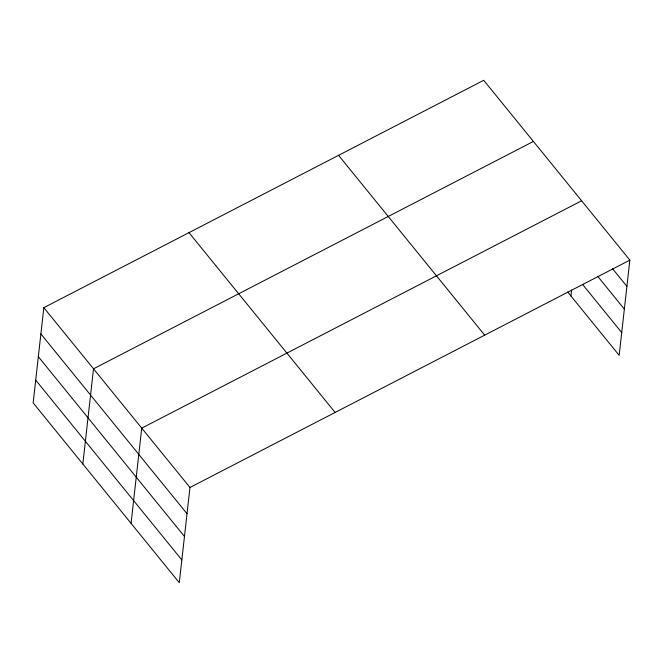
<?xml version="1.0" encoding="UTF-8"?>
<svg xmlns="http://www.w3.org/2000/svg" width="663" height="663" viewBox="0 0 663 663"><rect width="100%" height="100%" fill="white"/><g stroke="black" fill="none" stroke-linecap="round" stroke-linejoin="round"><path stroke-width="0.99" d="M43.833 307.665L33.15 402.88L179.283 582.694L189.966 487.479L43.833 307.665L483.717 80.306L629.85 260.12L619.167 355.335L567.685 291.985M82.834 464.017L93.516 368.802L533.4 141.443M131.059 523.356L141.741 428.141L581.625 200.781M570.942 295.996L571.614 290.054M189.966 487.479L629.85 260.12M612.571 268.73L626.908 286.366M597.636 276.247L624.355 309.124M582.62 284.46L621.72 332.569M338.553 155.333L484.686 335.147M188.996 232.638L335.13 412.452M40.882 333.92L187.016 513.726M38.33 356.677L184.463 536.491M35.703 380.123L181.836 559.937"/></g></svg>
